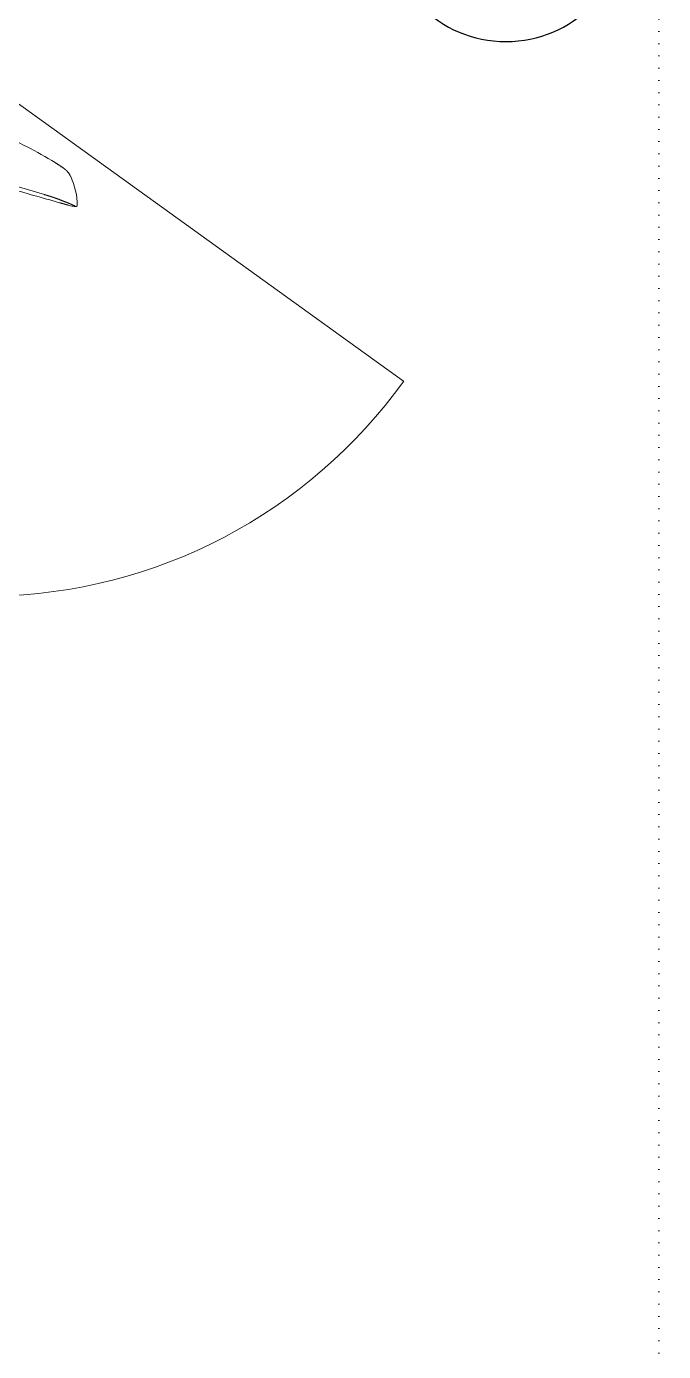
# Model space of a CAD drawing. Extents: x -1286 to 34975, y -230 to 6637.
# Drawn here: x 18346.4 to 18481.9, y 493.6 to 775.2 of the extents above; entities that cross this region are included whole.
import ezdxf

# ---------------------------------------------------------------- set-up
doc = ezdxf.new("R2010")
doc.units = 0
doc.header["$LTSCALE"] = 20
doc.linetypes.add('DOT2', pattern=[0.125, 0, -0.125])
doc.layers.get('0').update_dxf_attribs({"color": 9, "lineweight": 9})
for name, color, linetype, lineweight in [('04', 9, 'Continuous', 9), ('20', 9, 'DOT2', 9), ('E-DAHİLİ DOME KAMERA', 7, 'Continuous', 30)]:
    doc.layers.add(name, color=color, linetype=linetype, lineweight=lineweight)

# ---------------------------------------------------------------- blocks, each defined once
blk = doc.blocks.new('p-araba-polo')
blk.add_line((1.2434, -0.7769), (1.8845, -1.6687))
at = {"flags": 128}
blk.add_lwpolyline([(1.5137, -0.9707), (1.5136, -0.9695), (1.5134, -0.9681)], dxfattribs=at)
blk.add_arc((1.2434, -0.7769), 1.0984, 305.7081, 359.024)
for points, degree in [([(1.3581, -0.8058), (1.3759, -0.8479), (1.3959, -0.8891), (1.4202, -0.9276)], 3), ([(1.4882, -0.9052), (1.4785, -0.8731), (1.4689, -0.8405), (1.4597, -0.8079)], 3), ([(1.5054, -0.937), (1.4952, -0.9003), (1.4846, -0.8634), (1.474, -0.8265)], 3), ([(1.4496, -0.9605), (1.4386, -0.9555), (1.4345, -0.9495), (1.4302, -0.9441), (1.4257, -0.9363), (1.4202, -0.9276)], 5), ([(1.4202, -0.9276), (1.4202, -0.9277), (1.4203, -0.9277), (1.4203, -0.9278)], 3), ([(1.4203, -0.9278), (1.4203, -0.9278), (1.4202, -0.9277), (1.4202, -0.9277), (1.4202, -0.9277), (1.4202, -0.9276)], 5), ([(1.4882, -0.9052), (1.4901, -0.9113), (1.4914, -0.9158), (1.4931, -0.9211), (1.495, -0.9267), (1.4964, -0.9304), (1.4978, -0.9343), (1.4991, -0.9376)], 7), ([(1.4882, -0.9052), (1.4882, -0.9052), (1.4882, -0.9052), (1.4882, -0.9052)], 3), ([(1.4882, -0.9052), (1.4882, -0.9052), (1.4882, -0.9052), (1.4882, -0.9052)], 3), ([(1.4295, -0.9406), (1.4295, -0.9407), (1.4296, -0.9408), (1.4297, -0.9409)], 3), ([(1.4296, -0.9409), (1.4296, -0.9408), (1.4295, -0.9407), (1.4295, -0.9406)], 3), ([(1.4991, -0.9376), (1.499, -0.9371), (1.4986, -0.9368), (1.4981, -0.9366)], 3), ([(1.4984, -0.9396), (1.4984, -0.9396), (1.4984, -0.9396), (1.4984, -0.9396), (1.4984, -0.9396), (1.4984, -0.9396)], 5), ([(1.4988, -0.937), (1.4989, -0.9372), (1.499, -0.9374), (1.4991, -0.9376)], 3), ([(1.5119, -0.9689), (1.5104, -0.9659), (1.5088, -0.9621), (1.5069, -0.9576), (1.505, -0.9529), (1.5031, -0.948), (1.5011, -0.9429), (1.4991, -0.9376)], 7), ([(1.5054, -0.9369), (1.5055, -0.937), (1.5053, -0.9371), (1.5048, -0.9369)], 3), ([(1.5108, -0.9561), (1.5101, -0.9537), (1.5094, -0.9511), (1.5087, -0.9484), (1.5079, -0.9456), (1.5071, -0.9428), (1.5063, -0.9399), (1.5054, -0.9369)], 7), ([(1.5134, -0.9681), (1.5131, -0.9657), (1.5123, -0.9616), (1.5108, -0.9563)], 3), ([(1.45, -0.961), (1.4499, -0.9609), (1.4497, -0.9608), (1.4496, -0.9605)], 3), ([(1.4496, -0.9605), (1.4497, -0.9607), (1.4498, -0.9608), (1.4498, -0.9609), (1.4499, -0.9609), (1.45, -0.961)], 5), ([(1.4499, -0.9609), (1.4693, -0.9696), (1.4905, -0.9751), (1.5118, -0.9747)], 3), ([(1.5119, -0.9689), (1.5119, -0.9689), (1.5119, -0.9689), (1.512, -0.9689), (1.512, -0.9689), (1.512, -0.9689)], 5), ([(1.512, -0.9689), (1.512, -0.9689), (1.512, -0.9689), (1.512, -0.9689), (1.5119, -0.9689), (1.5119, -0.9689), (1.5119, -0.9689), (1.5119, -0.9689)], 7), ([(1.5119, -0.9747), (1.5141, -0.9734), (1.5135, -0.972), (1.5137, -0.9707)], 3), ([(1.5126, -0.9702), (1.5125, -0.97), (1.5124, -0.9698), (1.5123, -0.9697), (1.5122, -0.9695), (1.5121, -0.9693), (1.5121, -0.9691), (1.512, -0.9689)], 7), ([(1.512, -0.9689), (1.5121, -0.9691), (1.5121, -0.9693), (1.5122, -0.9695), (1.5123, -0.9697), (1.5124, -0.9699), (1.5125, -0.97), (1.5126, -0.9702)], 7), ([(1.5126, -0.9702), (1.5129, -0.9708), (1.5132, -0.9712), (1.5134, -0.9714), (1.5136, -0.9714), (1.5137, -0.9712), (1.5137, -0.9707), (1.5136, -0.97)], 7)]:
    blk.add_open_spline(points, degree=degree)
for points, knots in [([(1.4494, -0.9597), (1.4494, -0.9597), (1.4494, -0.9597), (1.4494, -0.9597), (1.4494, -0.9597), (1.4494, -0.9597), (1.4494, -0.9597)], [0, 0, 0, 0, 1, 1, 1, 1.000001, 1.000001, 1.000001, 1.000001]), ([(1.4495, -0.9599), (1.4495, -0.9599), (1.4495, -0.9599), (1.4495, -0.9599), (1.4495, -0.9599), (1.4495, -0.9599), (1.4495, -0.9599)], [0, 0, 0, 0, 1, 1, 1, 1.000001, 1.000001, 1.000001, 1.000001]), ([(1.4495, -0.9599), (1.4495, -0.9599), (1.4495, -0.9599), (1.4495, -0.9599), (1.4495, -0.9599), (1.4495, -0.9599), (1.4495, -0.9599)], [0, 0, 0, 0, 1, 1, 1, 1.000001, 1.000001, 1.000001, 1.000001]), ([(1.4495, -0.9602), (1.4495, -0.9602), (1.4495, -0.9602), (1.4495, -0.9602), (1.4495, -0.9602), (1.4495, -0.9602), (1.4495, -0.9602)], [0, 0, 0, 0, 1, 1, 1, 1, 1, 1, 1]), ([(1.4495, -0.9603), (1.4495, -0.9603), (1.4495, -0.9603), (1.4495, -0.9603), (1.4495, -0.9603), (1.4495, -0.9603), (1.4495, -0.9603)], [0, 0, 0, 0, 1, 1, 1, 1, 1, 1, 1]), ([(1.4497, -0.9607), (1.4497, -0.9607), (1.4497, -0.9607), (1.4497, -0.9607), (1.4497, -0.9607), (1.4497, -0.9607), (1.4497, -0.9607)], [0, 0, 0, 0, 1, 1, 1, 1.000001, 1.000001, 1.000001, 1.000001])]:
    blk.add_open_spline(points, degree=3, knots=knots)
blk = doc.blocks.new('100_DAHİLİ DOME KAMERA')
at = {"layer": 'E-DAHİLİ DOME KAMERA', "color": 4}
for p, q in [((-1.936, 0.715), (-1.936, -0.689)), ((0.82, 0.715), (-1.936, 0.715)), ((0.82, -0.689), (0.82, 0.715)), ((0.82, 0.294), (2.131, 0.668)), ((2.131, 0.668), (2.131, -0.643)), ((0.82, -0.268), (2.131, -0.643)), ((-1.936, -0.689), (0.82, -0.689))]:
    blk.add_line(p, q, dxfattribs=at)
at = {"layer": 'E-DAHİLİ DOME KAMERA', "color": 4, "linetype": 'Continuous'}
blk.add_circle((0, 0), 2.566, dxfattribs=at)

msp = doc.modelspace()

# ---------------------------------------------------------------- linework, layer by layer
at = {"layer": '20'}
msp.add_lwpolyline([(18480.84, 394.5), (18480.84, 3110.5)], dxfattribs=at)

# ---------------------------------------------------------------- block references
at = {"layer": '04', "xscale": -100, "yscale": 100, "zscale": 100, "rotation": 90}
msp.add_blockref('p-araba-polo', (18259.73, 888.27), dxfattribs=at)
at = {"layer": 'E-DAHİLİ DOME KAMERA', "xscale": -10, "yscale": 10, "zscale": 9.999999999999998, "rotation": 337.6141636317658}
msp.add_blockref('100_DAHİLİ DOME KAMERA', (18448.36, 797.62), dxfattribs=at)

doc.saveas('drawing.dxf')
